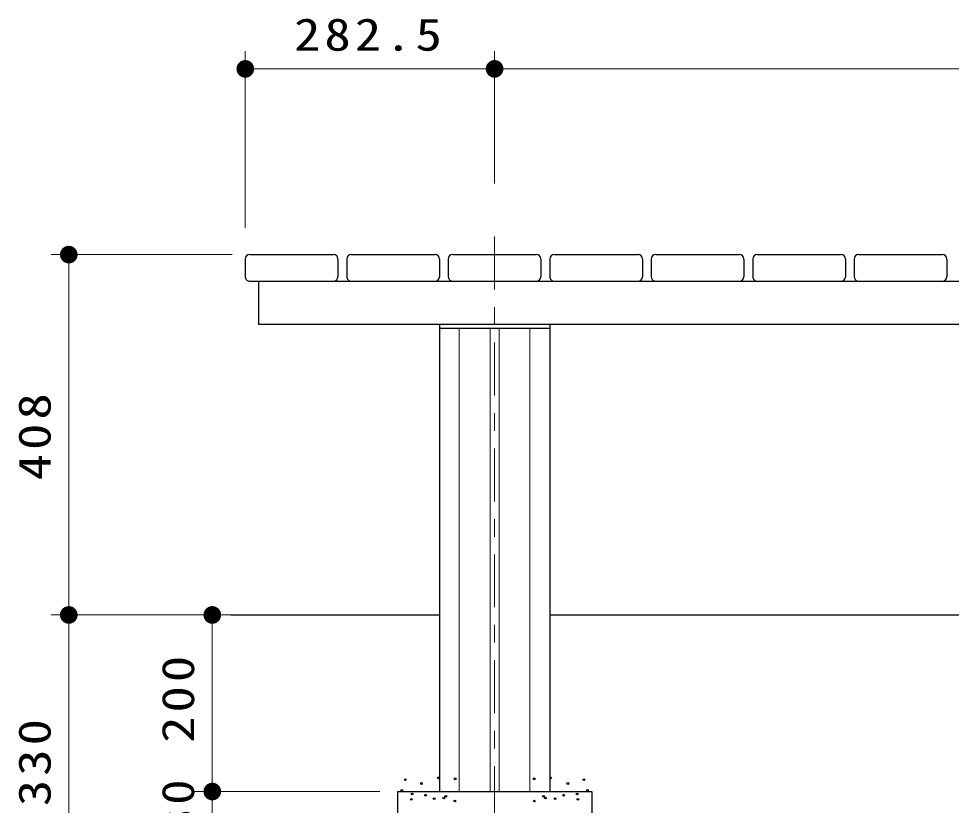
# Model space of a CAD drawing. Units: millimetres at full size, sheet at 1:20. Extents: x -7300 to 0, y 0 to 5140.
# Drawn here: x -6131 to -5074, y 2038 to 2929 of the extents above; entities that cross this region are included whole.
import ezdxf

# ---------------------------------------------------------------- set-up
doc = ezdxf.new("R2010")
doc.units = ezdxf.units.MM
doc.header["$LTSCALE"] = 20
doc.linetypes.add('USER2', pattern=[6, 3, -1, 1, -1])
doc.layers.add('layer1', color=7, linetype='Continuous', lineweight=25)
doc.styles.add('ＭＳ ゴシック', font='')
doc.styles.get('ＭＳ ゴシック').set_extended_font_data('MS Gothic')

# ---------------------------------------------------------------- blocks, each defined once
blk = doc.blocks.new('filled_dot')
at = {"color": 0, "linetype": 'Continuous', "lineweight": -2, "const_width": 1.25}
blk.add_lwpolyline([(-0.625, 0, 1), (0.625, 0, 1)], format="xyb", close=True, dxfattribs=at)

msp = doc.modelspace()

# ---------------------------------------------------------------- linework, layer by layer
at = {"layer": 'layer1', "lineweight": 13}
for p, q in [((-5874.06, 2692.33), (-5874.06, 2892.33)), ((-5591.56, 2742.33), (-5591.56, 2892.33)), ((-5874.06, 2872.33), (-5591.56, 2872.33)), ((-5591.56, 2872.33), (-4326.56, 2872.33)), ((-5889.06, 2661.93), (-6094.06, 2661.93)), ((-6074.06, 2253.83), (-6074.06, 2661.93)), ((-5631.56, 2578.83), (-5631.56, 2053.83)), ((-5596.56, 2578.83), (-5596.56, 2053.83)), ((-5586.56, 2578.83), (-5586.56, 2053.83)), ((-5551.56, 2578.83), (-5551.56, 2053.83)), ((-5910.37, 2253.83), (-6094.06, 2253.83)), ((-5771.56, 2253.83), (-6094.06, 2253.83)), ((-6074.06, 1923.83), (-6074.06, 2253.83)), ((-5911.46, 2053.83), (-5911.46, 2253.83)), ((-5721.56, 2053.83), (-5931.46, 2053.83)), ((-5911.46, 2023.83), (-5911.46, 2053.83))]:
    msp.add_line(p, q, dxfattribs=at)
at = {"layer": 'layer1', "linetype": 'USER2', "lineweight": 13}
msp.add_line((-5591.56, 2682.46), (-5591.56, 1872.02), dxfattribs=at)
at = {"layer": 'layer1'}
for p, q in [((-5874.06, 2656.93), (-5874.06, 2636.93)), ((-5869.06, 2661.93), (-5774.06, 2661.93)), ((-5769.06, 2656.93), (-5769.06, 2636.93)), ((-5759.06, 2656.93), (-5759.06, 2636.93)), ((-5754.06, 2661.93), (-5659.06, 2661.93)), ((-5654.06, 2656.93), (-5654.06, 2636.93)), ((-5644.06, 2656.93), (-5644.06, 2636.93)), ((-5639.06, 2661.93), (-5544.06, 2661.93)), ((-5539.06, 2656.93), (-5539.06, 2636.93)), ((-5529.06, 2656.93), (-5529.06, 2636.93)), ((-5524.06, 2661.93), (-5429.06, 2661.93)), ((-5424.06, 2656.93), (-5424.06, 2636.93)), ((-5414.06, 2656.93), (-5414.06, 2636.93)), ((-5409.06, 2661.93), (-5314.06, 2661.93)), ((-5309.06, 2656.93), (-5309.06, 2636.93)), ((-5299.06, 2656.93), (-5299.06, 2636.93)), ((-5294.06, 2661.93), (-5199.06, 2661.93)), ((-5194.06, 2656.93), (-5194.06, 2636.93)), ((-5184.06, 2656.93), (-5184.06, 2636.93)), ((-5179.06, 2661.93), (-5084.06, 2661.93)), ((-5079.06, 2656.93), (-5079.06, 2636.93)), ((-5869.06, 2631.93), (-4049.06, 2631.93)), ((-5859.06, 2631.93), (-5859.06, 2583.33)), ((-5859.06, 2583.33), (-4059.06, 2583.33)), ((-5654.06, 2583.33), (-5654.06, 2053.83)), ((-5654.06, 2578.83), (-5529.06, 2578.83)), ((-5529.06, 2583.33), (-5529.06, 2053.83)), ((-5890.37, 2253.83), (-5654.06, 2253.83)), ((-5529.06, 2253.83), (-4025.05, 2253.83)), ((-5701.56, 2053.83), (-5481.56, 2053.83)), ((-5701.56, 2053.83), (-5701.56, 1923.83)), ((-5481.56, 2053.83), (-5481.56, 1923.83))]:
    msp.add_line(p, q, dxfattribs=at)
for centre in [(-5692.73, 2067.24), (-5674.55, 2062.94), (-5655.06, 2069.22), (-5636.23, 2068.23), (-5546.89, 2068.23), (-5528.05, 2069.22), (-5508.56, 2062.94), (-5490.39, 2067.24), (-5696.69, 2055.01), (-5685.13, 2051.05), (-5669.83, 2049.62), (-5513.29, 2049.62), (-5497.99, 2051.05), (-5486.43, 2055.01), (-5685.97, 2044.95), (-5660.02, 2045.76), (-5649.15, 2046.47), (-5646.8, 2048.4), (-5636.58, 2043.07), (-5546.53, 2043.07), (-5536.31, 2048.4), (-5533.97, 2046.47), (-5523.1, 2045.76), (-5497.14, 2044.95)]:
    msp.add_circle(centre, 1, dxfattribs=at)
for centre, start, end in [((-5869.06, 2656.93), 89.99998, 179.99996), ((-5774.06, 2656.93), 0, 89.99998), ((-5754.06, 2656.93), 89.99998, 179.99996), ((-5659.06, 2656.93), 0, 89.99998), ((-5639.06, 2656.93), 89.99998, 179.99996), ((-5544.06, 2656.93), 0, 89.99998), ((-5524.06, 2656.93), 89.99998, 179.99996), ((-5429.06, 2656.93), 0, 89.99998), ((-5409.06, 2656.93), 89.99998, 179.99996), ((-5314.06, 2656.93), 0, 89.99998), ((-5294.06, 2656.93), 89.99998, 179.99996), ((-5199.06, 2656.93), 0, 89.99998), ((-5179.06, 2656.93), 89.99998, 179.99996), ((-5084.06, 2656.93), 0, 89.99998), ((-5869.06, 2636.93), 179.99998, 270.00003), ((-5774.06, 2636.93), 270.00002, 0), ((-5754.06, 2636.93), 179.99998, 270.00003), ((-5659.06, 2636.93), 270.00002, 0), ((-5639.06, 2636.93), 179.99998, 270.00003), ((-5544.06, 2636.93), 270.00002, 0), ((-5524.06, 2636.93), 179.99998, 270.00003), ((-5429.06, 2636.93), 270.00002, 0), ((-5409.06, 2636.93), 179.99998, 270.00003), ((-5314.06, 2636.93), 270.00002, 0), ((-5294.06, 2636.93), 179.99998, 270.00003), ((-5199.06, 2636.93), 270.00002, 0), ((-5179.06, 2636.93), 179.99998, 270.00003), ((-5084.06, 2636.93), 270.00002, 0)]:
    msp.add_arc(centre, 5, start, end, dxfattribs=at)

# ---------------------------------------------------------------- block references
at = {"layer": 'layer1', "lineweight": 13, "xscale": 8, "yscale": 8}
msp.add_blockref('filled_dot', (-5874.06, 2872.33), dxfattribs=at)
for p, rotation in [((-5591.56, 2872.33), 180), ((-6074.06, 2661.93), 270), ((-6074.06, 2253.83), 90), ((-6074.06, 2253.83), 270), ((-5911.46, 2253.83), 270), ((-5911.46, 2053.83), 270)]:
    msp.add_blockref('filled_dot', p, dxfattribs=dict(at, rotation=rotation))

# ---------------------------------------------------------------- texts
at = {"layer": 'layer1', "insert": (-5732.81, 2892.33), "char_height": 36.66, "attachment_point": 8, "style": 'ＭＳ ゴシック'}
msp.add_mtext('\\T1.15;\\W1.2;282.5', dxfattribs=at)
at = {"layer": 'layer1', "char_height": 36.66, "attachment_point": 8, "rotation": 90, "style": 'ＭＳ ゴシック'}
for s, insert in [('\\T1.15;\\W1.2;408', (-6094.06, 2457.88)), ('\\T1.15;\\W1.2;200', (-5931.46, 2160.51)), ('\\T1.15;\\W1.2;330', (-6094.06, 2088.83)), ('\\T1.15;\\W1.15;30', (-5931.46, 2038.83))]:
    msp.add_mtext(s, dxfattribs=dict(at, insert=insert))

doc.saveas('drawing.dxf')
